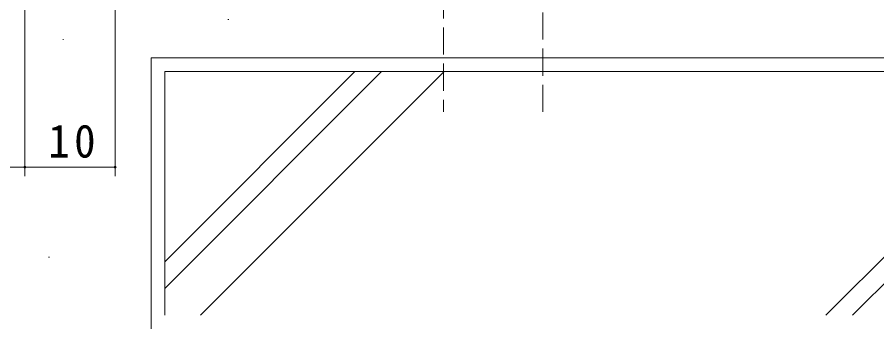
# Model space of a CAD drawing. Units: millimetres on the paper. Extents: x -1103 to 373, y -297 to 267.
# Drawn here: x -350.1 to -254.8, y -235.9 to -201.4 of the extents above; entities that cross this region are included whole.
import ezdxf

# ---------------------------------------------------------------- set-up
doc = ezdxf.new("R2010")
doc.units = ezdxf.units.MM
doc.linetypes.add('DASHED3', pattern=[4, 3, -1])
doc.layers.add('0-4_YSS_K', color=3, linetype='Continuous', lineweight=9)
doc.layers.add('0-5_YKK_D', color=6, linetype='Continuous', lineweight=9)
doc.styles.add('ＭＳ ゴシック', font='')
doc.styles.get('ＭＳ ゴシック').set_extended_font_data('MS Gothic')

msp = doc.modelspace()

# ---------------------------------------------------------------- linework, layer by layer
at = {"layer": '0-4_YSS_K', "linetype": 'DASHED3'}
for p, q in [((-302.839, -194.549), (-302.839, -211.888)), ((-291.839, -211.888), (-291.839, -194.549))]:
    msp.add_line(p, q, dxfattribs=at)
at = {"layer": '0-4_YSS_K'}
for p, q in [((-326.737, -201.656), (-326.637, -201.656)), ((-345.04, -203.887), (-344.94, -203.887)), ((-335.239, -205.907), (-335.239, -235.907)), ((-335.239, -205.907), (-206.839, -205.907)), ((-333.739, -231.446), (-309.7, -207.407)), ((-333.739, -228.476), (-312.67, -207.407)), ((-329.771, -234.407), (-302.771, -207.407)), ((-260.474, -234.407), (-233.474, -207.407)), ((-257.504, -234.407), (-230.504, -207.407)), ((-346.602, -227.977), (-346.502, -227.977))]:
    msp.add_line(p, q, dxfattribs=at)
for points in [[(-208.339, -205.907), (-335.239, -205.907), (-335.239, -234.407)], [(-208.339, -207.407), (-333.739, -207.407), (-333.739, -234.407)]]:
    msp.add_lwpolyline(points, dxfattribs=at)
at = {"layer": '0-5_YKK_D'}
for p, q in [((-349.239, -179.907), (-349.239, -219.007)), ((-349.239, -179.907), (-349.239, -219.007)), ((-339.239, -179.907), (-339.239, -219.007)), ((-349.239, -218.007), (-339.239, -218.007))]:
    msp.add_line(p, q, dxfattribs=at)
msp.add_lwpolyline([(-349.239, -218.007), (-352.239, -218.007), (-358.424, -218.007)], dxfattribs=at)
for centre, start, end in [((-349.239, -218.007), 0, 180), ((-349.239, -218.007), 0, 180), ((-349.239, -218.007), 180, 0), ((-349.239, -218.007), 180, 0), ((-339.239, -218.007), 0, 180), ((-339.239, -218.007), 180, 0)]:
    msp.add_arc(centre, 0.106, start, end, dxfattribs=at)

# ---------------------------------------------------------------- texts
at = {"layer": '0-5_YKK_D', "color": 3, "insert": (-346.639, -217.007), "char_height": 3.666, "attachment_point": 7, "style": 'ＭＳ ゴシック'}
msp.add_mtext('\\T1.21;\\W0.95;10', dxfattribs=at)

doc.saveas('drawing.dxf')
